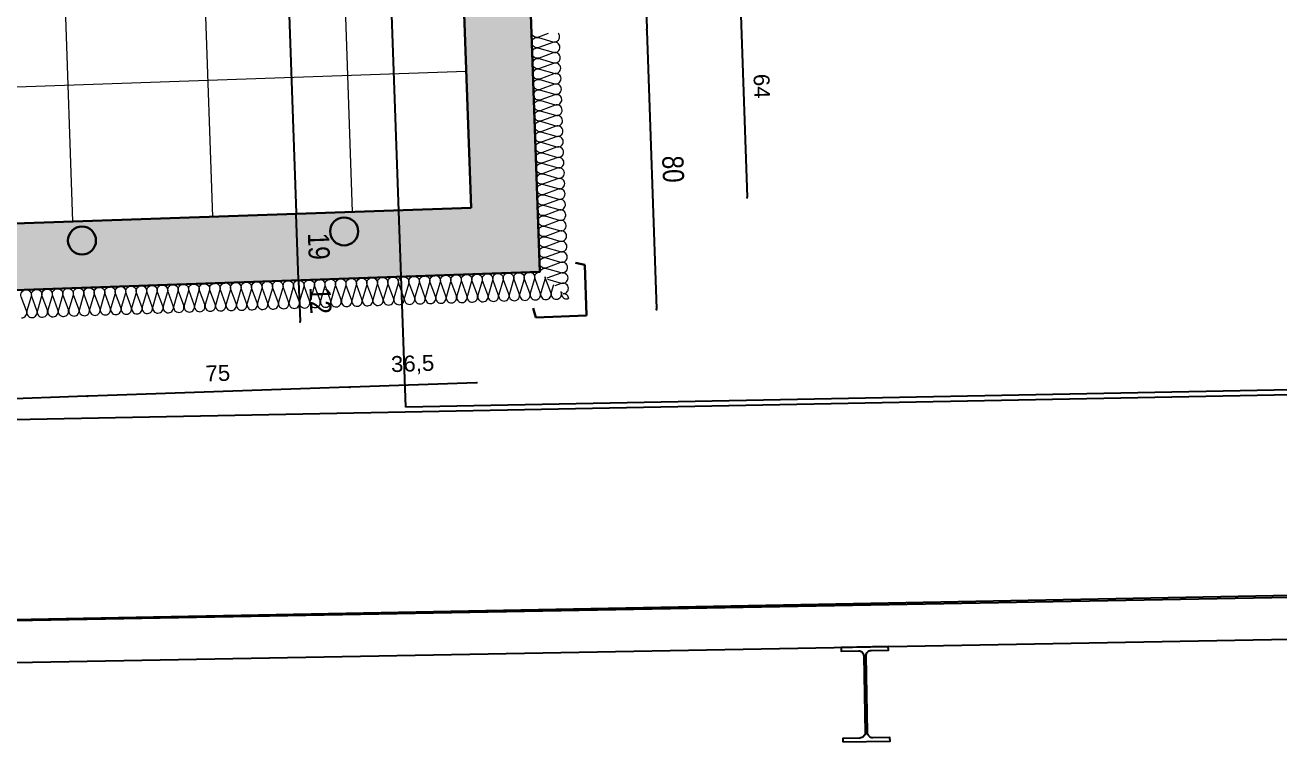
# Model space of a CAD drawing. Header units: millimetres. Extents: x 3476 to 38328, y 1439 to 26921.
# Drawn here: x 25219.1 to 25577.6, y 20658.4 to 20863.3 of the extents above; entities that cross this region are included whole.
import ezdxf

# ---------------------------------------------------------------- set-up
doc = ezdxf.new("R2010")
doc.units = ezdxf.units.MM
doc.header["$LTSCALE"] = 100
doc.header["$MEASUREMENT"] = 0
doc.header["$PDMODE"] = 3
doc.header["$PDSIZE"] = 10
doc.layers.get('0').update_dxf_attribs({"linetype": 'CONTINUOUS'})
doc.layers.get('DEFPOINTS').update_dxf_attribs({"linetype": 'CONTINUOUS'})
for name, color, linetype in [('--W-BETON-Z', 4, 'CONTINUOUS'), ('--W-KIEZEL-Z', 5, 'CONTINUOUS'), ('A-KOLOM', 7, 'CONTINUOUS'), ('A-MUUR', 7, 'CONTINUOUS')]:
    doc.layers.add(name, color=color, linetype=linetype)
for name, color, linetype, lineweight in [('Geen', 7, 'CONTINUOUS', 15), ('Maatlijnen', 250, 'CONTINUOUS', 5), ('Muren', 7, 'CONTINUOUS', 30), ('VORM vloeren', 8, 'CONTINUOUS', 5)]:
    doc.layers.add(name, color=color, linetype=linetype, lineweight=lineweight)
doc.styles.add('Arial Narrow', font='ARIALN.TTF')
doc.styles.add('Geneva', font='')
doc.styles.add('Helvetica', font='')
doc.styles.get('Geneva').set_extended_font_data('Geneva')
doc.styles.get('Helvetica').set_extended_font_data('Helvetica')
doc.dimstyles.new('Geen hulplijnen', dxfattribs={"dimtxt": 64.160207, "dimasz": 0.224482, "dimexe": 0.3, "dimexo": 0.2, "dimgap": 0.15, "dimtad": 1, "dimdec": 1, "dimzin": 11, "dimtxsty": 'Geneva', "dimblk": 'VW_SLASH', "dimcen": 0, "dimse1": 1, "dimse2": 1, "dimadec": 0, "dimazin": 0, "dimtfac": 0.8, "dimtdec": 1, "dimtix": 1, "dimtmove": 0, "dimatfit": 0, "dimldrblk": 'VW_FILLEDARROW', "dimfxl": 1, "dimfrac": 2, "dimtolj": 1, "dimtzin": 11, "dimarcsym": 0})

# ---------------------------------------------------------------- blocks, each defined once
blk = doc.blocks.new('Groep-196')
at = {"layer": 'Geen', "color": 173, "linetype": 'Continuous', "lineweight": 5, "flags": 128}
for points in [[(-672.95, -319.51, 0.511611), (-670.98, -320.93), (-666.92, -319.59, -0.511611), (-664.95, -321.01, -0.511611), (-666.92, -322.43), (-670.98, -321.09, 0.511611), (-672.95, -322.51, 0.511611), (-670.98, -323.93), (-666.92, -322.59, -0.511611), (-664.95, -324.01, -0.511611), (-666.92, -325.43), (-670.98, -324.09, 0.511611), (-672.95, -325.51, 0.511611), (-670.98, -326.93), (-666.92, -325.59, -0.511611), (-664.95, -327.01, -0.511611), (-666.92, -328.43), (-670.98, -327.09, 0.511611), (-672.95, -328.51, 0.511611), (-670.98, -329.93), (-666.92, -328.59, -0.511611), (-664.95, -330.01, -0.511611), (-666.92, -331.43), (-670.98, -330.09, 0.511611), (-672.95, -331.51, 0.511611), (-670.98, -332.93), (-666.92, -331.59, -0.511611), (-664.95, -333.01, -0.511611), (-666.92, -334.43), (-670.98, -333.09, 0.511611), (-672.95, -334.51, 0.511611), (-670.98, -335.93), (-666.92, -334.59, -0.511611), (-664.95, -336.01, -0.511611), (-666.92, -337.43), (-670.98, -336.09, 0.511611), (-672.95, -337.51, 0.511611), (-670.98, -338.93), (-666.92, -337.59, -0.511611), (-664.95, -339.01, -0.511611), (-666.92, -340.43), (-670.98, -339.09, 0.511611), (-672.95, -340.51, 0.511611), (-670.98, -341.93), (-666.92, -340.59, -0.511611), (-664.95, -342.01, -0.511611), (-666.92, -343.43), (-670.98, -342.09, 0.511611), (-672.95, -343.51, 0.511611), (-670.98, -344.93), (-666.92, -343.59, -0.511611), (-664.95, -345.01, -0.511611), (-666.92, -346.43), (-670.98, -345.09, 0.511611), (-672.95, -346.51, 0.511611), (-670.98, -347.93), (-666.92, -346.59, -0.511611), (-664.95, -348.01, -0.511611), (-666.92, -349.43), (-670.98, -348.09, 0.511611), (-672.95, -349.51, 0.511611), (-670.98, -350.93), (-666.92, -349.59, -0.511611), (-664.95, -351.01, -0.511611)], [(-664.95, -351.01, -0.511611), (-666.92, -352.43), (-670.98, -351.09, 0.511611), (-672.95, -352.51, 0.511611), (-670.98, -353.93), (-666.92, -352.59, -0.511611), (-664.95, -354.01, -0.511611), (-666.92, -355.43), (-670.98, -354.09, 0.511611), (-672.95, -355.51, 0.511611), (-670.98, -356.93), (-666.92, -355.59, -0.511611), (-664.95, -357.01, -0.511611), (-666.92, -358.43), (-670.98, -357.09, 0.511611), (-672.95, -358.51, 0.511611), (-670.98, -359.93), (-666.92, -358.59, -0.511611), (-664.95, -360.01, -0.511611), (-666.92, -361.43), (-670.98, -360.09, 0.511611), (-672.95, -361.51, 0.511611), (-670.98, -362.93), (-666.92, -361.59, -0.511611), (-664.95, -363.01, -0.511611), (-666.92, -364.43), (-670.98, -363.09, 0.511611), (-672.95, -364.51, 0.511611), (-670.98, -365.93), (-666.92, -364.59, -0.511611), (-664.95, -366.01, -0.511611), (-666.92, -367.43), (-670.98, -366.09, 0.511611), (-672.95, -367.51, 0.511611), (-670.98, -368.93), (-666.92, -367.59, -0.511611), (-664.95, -369.01, -0.511611), (-666.92, -370.43), (-670.98, -369.09, 0.511611), (-672.95, -370.51, 0.511611), (-670.98, -371.93), (-666.92, -370.59, -0.511611), (-664.95, -372.01, -0.511611), (-666.92, -373.43), (-670.98, -372.09, 0.511611), (-672.95, -373.51, 0.511611), (-670.98, -374.93), (-666.92, -373.59, -0.511611), (-664.95, -375.01, -0.511611), (-666.92, -376.43), (-670.98, -375.09, 0.511611), (-672.95, -376.51, 0.511611), (-670.98, -377.93), (-666.92, -376.59, -0.511611), (-664.95, -378.01, -0.511611), (-666.92, -379.43), (-670.98, -378.09, 0.511611), (-672.95, -379.51, 0.511611), (-670.98, -380.93), (-666.92, -379.59, -0.511611), (-664.95, -381.01, -0.511611), (-666.92, -382.43), (-670.98, -381.09, 0.511611), (-672.95, -382.51, 0.511611), (-670.98, -383.93), (-666.92, -382.59, -0.511611), (-664.95, -384.01, -0.511611), (-666.92, -385.43), (-670.98, -384.09, 0.511611), (-672.95, -385.51, 0.511611), (-670.98, -386.93), (-666.92, -385.59, -0.511611), (-664.95, -387.01, -0.511611), (-666.92, -388.43), (-670.98, -387.09, 0.511611), (-672.95, -388.51, 0.511611), (-670.98, -389.93), (-666.92, -388.59, -0.511611), (-664.95, -390.01, -0.511611), (-666.92, -391.43), (-670.98, -390.09, 0.511611), (-672.95, -391.51, 0.511611), (-670.98, -392.93), (-666.92, -391.59, -0.511611), (-664.95, -393.01, -0.511611), (-666.92, -394.43), (-670.98, -393.09, 0.511611), (-672.95, -394.51, 0.511611), (-670.98, -395.93), (-666.92, -394.59, -0.511611), (-664.95, -396.01, -0.511611), (-666.92, -397.43), (-670.98, -396.09, 0.511611), (-672.95, -397.51, 0.511611), (-670.98, -398.93), (-666.92, -397.59, -0.511611), (-664.95, -399.01, -0.511611), (-666.92, -400.43), (-670.98, -399.09, 0.511611), (-672.95, -400.51, 0.511611), (-670.98, -401.93), (-666.92, -400.59, -0.511611), (-664.95, -402.01, -0.511611), (-666.92, -403.43), (-670.98, -402.09, 0.511611), (-672.95, -403.51, 0.511611), (-670.98, -404.93), (-666.92, -403.59, -0.511611), (-664.95, -405.01, -0.511611), (-666.92, -406.43), (-670.98, -405.09, 0.511611), (-672.95, -406.51, 0.511611), (-670.98, -407.93), (-666.92, -406.59, -0.511611), (-664.95, -408.01, -0.511611), (-666.92, -409.43), (-670.98, -408.09, 0.511611), (-672.95, -409.51, 0.511611)], [(-672.95, -409.51, 0.511611), (-670.98, -410.93), (-666.92, -409.59, -0.511611), (-664.95, -411.01, -0.511611), (-666.92, -412.43), (-670.98, -411.09, 0.511611), (-672.95, -412.51, 0.511611), (-670.98, -413.93), (-666.92, -412.59, -0.511611), (-664.95, -414.01, -0.511611), (-666.92, -415.43), (-670.98, -414.09, 0.511611), (-672.95, -415.51, 0.511611), (-670.98, -416.93), (-666.92, -415.59, -0.511611), (-664.95, -417.01, -0.511611), (-666.92, -418.43), (-670.98, -417.09, 0.511611), (-672.95, -418.51, 0.511611), (-670.98, -419.93), (-666.92, -418.59, -0.511611), (-664.95, -420.01, -0.511611), (-666.92, -421.43), (-670.98, -420.09, 0.511611), (-672.95, -421.51, 0.511611), (-670.98, -422.93), (-666.92, -421.59, -0.511611), (-664.95, -423.01, -0.511611), (-666.92, -424.43), (-670.98, -423.09, 0.511611), (-672.95, -424.51, 0.511611), (-670.98, -425.93), (-666.92, -424.59, -0.511611), (-664.95, -426.01, -0.511611), (-666.92, -427.43), (-670.98, -426.09, 0.511611), (-672.95, -427.51, 0.511611), (-670.98, -428.93), (-666.92, -427.59, -0.511611), (-664.95, -429.01, -0.511611), (-666.92, -430.43), (-670.98, -429.09, 0.511611), (-672.95, -430.51, 0.511611), (-670.98, -431.93), (-666.92, -430.59, -0.511611), (-664.95, -432.01, -0.511611), (-666.92, -433.43), (-670.98, -432.09, 0.511611), (-672.95, -433.51, 0.511611), (-670.98, -434.93), (-666.92, -433.59, -0.511611), (-664.95, -435.01, -0.511611), (-666.92, -436.43), (-670.98, -435.09, 0.511611), (-672.95, -436.51, 0.511611), (-670.98, -437.93), (-666.92, -436.59, -0.511611), (-664.95, -438.01, -0.511611), (-666.92, -439.43), (-670.98, -438.09, 0.511611), (-672.95, -439.51, 0.511611), (-670.98, -440.93), (-666.92, -439.59, -0.511611), (-664.95, -441.01, -0.511611), (-666.92, -442.43), (-670.98, -441.09, 0.511611), (-672.95, -442.51, 0.511611), (-670.98, -443.93), (-666.92, -442.59, -0.511611), (-664.95, -444.01, -0.511611), (-666.92, -445.43), (-670.98, -444.09, 0.511611), (-672.95, -445.51, 0.511611), (-670.98, -446.93), (-666.92, -445.59, -0.511611), (-664.95, -447.01, -0.511611), (-666.92, -448.43), (-670.98, -447.09, 0.511611), (-672.95, -448.51, 0.511611), (-670.98, -449.93), (-666.92, -448.59, -0.511611), (-664.95, -450.01, -0.511611), (-666.92, -451.43), (-670.98, -450.09, 0.511611), (-672.95, -451.51, 0.511611), (-670.98, -452.93), (-666.92, -451.59, -0.511611), (-664.95, -453.01, -0.511611), (-666.92, -454.43), (-670.98, -453.09, 0.511611), (-672.95, -454.51, 0.511611), (-670.98, -455.93), (-666.92, -454.59, -0.511611), (-664.95, -456.01, -0.511611), (-666.92, -457.43), (-670.98, -456.09, 0.511611), (-672.95, -457.51, 0.511611), (-670.98, -458.93), (-666.92, -457.59, -0.511611), (-664.95, -459.01, -0.511611), (-666.92, -460.43), (-670.98, -459.09, 0.511611), (-672.95, -460.51, 0.511611), (-670.98, -461.93), (-666.92, -460.59, -0.511611), (-664.95, -462.01, -0.511611), (-666.92, -463.43), (-670.98, -462.09, 0.511611), (-672.95, -463.51, 0.511611), (-670.98, -464.93), (-666.92, -463.59, -0.511611), (-664.95, -465.01, -0.511611), (-666.92, -466.43), (-670.98, -465.09, 0.511611), (-672.95, -466.51, 0.511611), (-670.98, -467.93), (-666.92, -466.59, -0.511611), (-664.95, -468.01, -0.511611)], [(-666.45, -469.51, -0.080366), (-666.92, -469.43), (-670.98, -468.09, 0.511611), (-672.95, -469.51, 0.511611), (-670.98, -470.93), (-666.92, -469.59, -0.080366), (-666.45, -469.51, -0.080366)], [(-668.76, -471.82), (-670.98, -471.09, 0.511611), (-672.95, -472.51, 0.511611), (-670.98, -473.93), (-670.82, -473.88)], [(-671.02, -474.07, 0.511691), (-672.95, -475.47), (-672.95, -475.51, 0.073762), (-672.89, -475.94, 0.073762)]]:
    blk.add_lwpolyline(points, format="xyb", dxfattribs=at)
blk = doc.blocks.new('Groep-197')
at = {"layer": 'Geen', "color": 173, "linetype": 'Continuous', "lineweight": 5, "flags": 128}
for points in [[(-665.02, -468.07, -0.421926), (-664.03, -469.98), (-665.37, -474.04, 0.511611), (-663.95, -476.01, 0.511611), (-662.53, -474.04), (-663.87, -469.98, -0.511611), (-662.45, -468.01, -0.511611), (-661.03, -469.98), (-662.37, -474.04, 0.511611), (-660.95, -476.01, 0.511611), (-659.53, -474.04), (-660.87, -469.98, -0.511611), (-659.45, -468.01, -0.511611), (-658.03, -469.98), (-659.37, -474.04, 0.511611), (-657.95, -476.01, 0.511611), (-656.53, -474.04), (-657.87, -469.98, -0.511611), (-656.45, -468.01, -0.511611), (-655.03, -469.98), (-656.37, -474.04, 0.511611), (-654.95, -476.01, 0.511611), (-653.53, -474.04), (-654.87, -469.98, -0.511611), (-653.45, -468.01, -0.511611), (-652.03, -469.98), (-653.37, -474.04, 0.511611), (-651.95, -476.01, 0.511611), (-650.53, -474.04), (-651.87, -469.98, -0.511611), (-650.45, -468.01, -0.511611), (-649.03, -469.98), (-650.37, -474.04, 0.511611), (-648.95, -476.01, 0.511611), (-647.53, -474.04), (-648.87, -469.98, -0.511611), (-647.45, -468.01, -0.511611), (-646.03, -469.98), (-647.37, -474.04, 0.511611), (-645.95, -476.01, 0.511611), (-644.53, -474.04), (-645.87, -469.98, -0.511611), (-644.45, -468.01, -0.511611), (-643.03, -469.98), (-644.37, -474.04, 0.511611), (-642.95, -476.01, 0.511611), (-641.53, -474.04), (-642.87, -469.98, -0.511611), (-641.45, -468.01, -0.511611), (-640.03, -469.98), (-641.37, -474.04, 0.511611), (-639.95, -476.01, 0.511611), (-638.53, -474.04), (-639.87, -469.98, -0.511611), (-638.45, -468.01, -0.511611), (-637.03, -469.98), (-638.37, -474.04, 0.511611), (-636.95, -476.01, 0.511611), (-635.53, -474.04), (-636.87, -469.98, -0.511611), (-635.45, -468.01, -0.511611), (-634.03, -469.98), (-635.37, -474.04, 0.511611), (-633.95, -476.01, 0.511611), (-632.53, -474.04), (-633.87, -469.98, -0.511611), (-632.45, -468.01, -0.511611), (-631.03, -469.98), (-631.7, -472.01)], [(-631.7, -472.01), (-632.37, -474.04, 0.511611), (-630.95, -476.01, 0.511611), (-629.53, -474.04), (-630.87, -469.98, -0.511611), (-629.45, -468.01, -0.511611), (-628.03, -469.98), (-629.37, -474.04, 0.511611), (-627.95, -476.01, 0.511611), (-626.53, -474.04), (-627.87, -469.98, -0.511611), (-626.45, -468.01, -0.511611), (-625.03, -469.98), (-626.37, -474.04, 0.511611), (-624.95, -476.01, 0.511611), (-623.53, -474.04), (-624.87, -469.98, -0.511611), (-623.45, -468.01, -0.511611), (-622.03, -469.98), (-623.37, -474.04, 0.511611), (-621.95, -476.01, 0.511611), (-620.53, -474.04), (-621.87, -469.98, -0.511611), (-620.45, -468.01, -0.511611), (-619.03, -469.98), (-620.37, -474.04, 0.511611), (-618.95, -476.01, 0.511611), (-617.53, -474.04), (-618.87, -469.98, -0.511611), (-617.45, -468.01, -0.511611), (-616.03, -469.98), (-617.37, -474.04, 0.511611), (-615.95, -476.01, 0.511611), (-614.53, -474.04), (-615.87, -469.98, -0.511611), (-614.45, -468.01, -0.511611), (-613.03, -469.98), (-614.37, -474.04, 0.511611), (-612.95, -476.01, 0.511611), (-611.53, -474.04), (-612.87, -469.98, -0.511611), (-611.45, -468.01, -0.511611), (-610.03, -469.98), (-611.37, -474.04, 0.511611), (-609.95, -476.01, 0.511611), (-608.53, -474.04), (-609.87, -469.98, -0.511611), (-608.45, -468.01, -0.511611), (-607.03, -469.98), (-608.37, -474.04, 0.511611), (-606.95, -476.01, 0.511611), (-605.53, -474.04), (-606.87, -469.98, -0.511611), (-605.45, -468.01, -0.511611), (-604.03, -469.98), (-605.37, -474.04, 0.511611), (-603.95, -476.01, 0.511611), (-602.53, -474.04), (-603.87, -469.98, -0.511611), (-602.45, -468.01, -0.511611), (-601.03, -469.98), (-602.37, -474.04, 0.511611), (-600.95, -476.01, 0.511611), (-599.53, -474.04), (-600.87, -469.98, -0.511611), (-599.45, -468.01, -0.511611), (-598.03, -469.98), (-599.37, -474.04, 0.511611), (-597.95, -476.01, 0.184483), (-596.95, -475.63, 0.184483)], [(-596.95, -472.76), (-597.87, -469.98, -0.408642), (-596.95, -468.1, -0.408642)], [(-671.45, -474.51, 0.414214), (-669.95, -476.01, 0.511611), (-668.53, -474.04), (-669.14, -472.2)], [(-667.08, -470.14), (-668.37, -474.04, 0.511611), (-666.95, -476.01, 0.511611), (-665.53, -474.04), (-666.87, -469.98)], [(-672.95, -476.01, 0.414214), (-671.45, -474.51, 0.414214)]]:
    blk.add_lwpolyline(points, format="xyb", dxfattribs=at)
blk = doc.blocks.new('Groep-198')
at = {"layer": 'Geen', "color": 7}
for name in ['Groep-196', 'Groep-197']:
    blk.add_blockref(name, (0, 0), dxfattribs=at)
blk = doc.blocks.new('Groep-201')
at = {"layer": 'Geen', "color": 7}
blk.add_blockref('Groep-198', (0, 0), dxfattribs=at)
blk = doc.blocks.new('Groep-206')
at = {"layer": 'Geen', "color": 7}
blk.add_blockref('Groep-201', (0, 0), dxfattribs=at)
blk = doc.blocks.new('Groep-221')
at = {"layer": 'Geen', "linetype": 'Continuous', "lineweight": 30}
for p, q in [((-677.92, -466.38), (-675.29, -465.72)), ((-677.92, -480.9), (-677.92, -466.38)), ((-663.4, -480.9), (-662.74, -478.27)), ((-677.92, -480.9), (-663.4, -480.9))]:
    blk.add_line(p, q, dxfattribs=at)
blk = doc.blocks.new('VW_SLASH')
at = {"color": 0, "linetype": 'ByBlock', "lineweight": -2}
blk.add_line((0, 0), (-1, 0), dxfattribs=at)
at = {"color": 0, "linetype": 'ByBlock', "lineweight": 18}
blk.add_line((-0.5, -0.5), (0.5, 0.5), dxfattribs=at)
blk = doc.blocks.new('*D335')
at = {"layer": 'DEFPOINTS', "color": 0, "linetype": 'Continuous'}
for p in [(25277.4, 20987.43), (25296.63, 20809.34), (25302.69, 20809.55)]:
    blk.add_point(p, dxfattribs=at)
at = {"layer": 'Maatlijnen', "color": 0, "linetype": 'Continuous', "lineweight": -2}
blk.add_line((25290.4, 20987.66), (25296.62, 20809.56), dxfattribs=at)
at = {"layer": 'Maatlijnen', "color": 0, "linetype": 'Continuous', "lineweight": -2, "xscale": 0.224482421875, "yscale": 0.224482421875, "zscale": 0.2244824218751091}
for p, rotation in [((25290.39, 20987.89), 92.00000000000394), ((25296.63, 20809.34), 272.000000000004)]:
    blk.add_blockref('VW_SLASH', p, dxfattribs=dict(at, rotation=rotation))
at = {"layer": 'Maatlijnen', "color": 0, "linetype": 'Continuous', "insert": (25299.6, 20898.83), "char_height": 6.06, "attachment_point": 5, "rotation": 272, "style": 'Arial Narrow'}
blk.add_mtext('\\A1;179', dxfattribs=at)
blk = doc.blocks.new('VW_FILLEDARROW')
at = {"color": 0, "lineweight": -2}
blk.add_solid([(0, 0), (-0.6, -0.2), (-0.6, 0.2)], dxfattribs=at)
blk = doc.blocks.new('*D338')
at = {"layer": 'DEFPOINTS', "color": 0, "linetype": 'Continuous'}
for p in [(25296.63, 20809.34), (25308.62, 20809.76), (25274.3, 20789.55)]:
    blk.add_point(p, dxfattribs=at)
at = {"layer": 'Maatlijnen', "color": 0, "linetype": 'Continuous', "lineweight": -2}
blk.add_line((25297.28, 20790.58), (25296.63, 20809.12), dxfattribs=at)
at = {"layer": 'Maatlijnen', "color": 0, "linetype": 'Continuous', "lineweight": -2, "xscale": 0.224482421875, "yscale": 0.224482421875, "zscale": 0.2244824218751091}
for p, rotation in [((25296.63, 20809.34), 92.00000000000394), ((25297.29, 20790.35), 272.000000000004)]:
    blk.add_blockref('VW_SLASH', p, dxfattribs=dict(at, rotation=rotation))
at = {"layer": 'Maatlijnen', "color": 0, "linetype": 'Continuous', "insert": (25303.05, 20800.06), "char_height": 6.06, "attachment_point": 5, "rotation": 272, "style": 'Arial Narrow'}
blk.add_mtext('\\A1;19', dxfattribs=at)
blk = doc.blocks.new('*D339')
at = {"layer": 'DEFPOINTS', "color": 0, "linetype": 'Continuous'}
for p in [(25357.88, 20860.51), (25357.92, 20780.46), (25399.65, 20781.92)]:
    blk.add_point(p, dxfattribs=at)
at = {"layer": 'Maatlijnen', "color": 0, "linetype": 'Continuous', "lineweight": -2}
blk.add_line((25396.86, 20861.65), (25399.64, 20782.14), dxfattribs=at)
at = {"layer": 'Maatlijnen', "color": 0, "linetype": 'Continuous', "lineweight": -2, "xscale": 0.224482421875, "yscale": 0.224482421875, "zscale": 0.2244824218751091}
for p, rotation in [((25396.85, 20861.87), 92.00000000000394), ((25399.65, 20781.92), 272.000000000004)]:
    blk.add_blockref('VW_SLASH', p, dxfattribs=dict(at, rotation=rotation))
at = {"layer": 'Maatlijnen', "color": 0, "linetype": 'Continuous', "insert": (25404.34, 20822.11), "char_height": 6.06, "attachment_point": 5, "rotation": 272, "style": 'Arial Narrow'}
blk.add_mtext('\\A1;80', dxfattribs=at)
blk = doc.blocks.new('*D340')
at = {"layer": 'DEFPOINTS', "color": 0, "linetype": 'Continuous'}
for p in [(25352.69, 20980.4), (25356.88, 20860.47), (25396.85, 20861.87)]:
    blk.add_point(p, dxfattribs=at)
at = {"layer": 'Maatlijnen', "color": 0, "linetype": 'Continuous', "lineweight": -2}
blk.add_line((25392.67, 20981.57), (25396.85, 20862.09), dxfattribs=at)
at = {"layer": 'Maatlijnen', "color": 0, "linetype": 'Continuous', "lineweight": -2, "xscale": 0.224482421875, "yscale": 0.224482421875, "zscale": 0.2244824218751091}
for p, rotation in [((25392.67, 20981.8), 92.00000000000394), ((25396.85, 20861.87), 272.000000000004)]:
    blk.add_blockref('VW_SLASH', p, dxfattribs=dict(at, rotation=rotation))
at = {"layer": 'Maatlijnen', "color": 0, "linetype": 'Continuous', "insert": (25401.69, 20922.08), "char_height": 6.0605, "attachment_point": 5, "rotation": 272, "style": 'Arial Narrow'}
blk.add_mtext('\\A1;hoog bandraam: 120', dxfattribs=at)
blk = doc.blocks.new('*D342')
at = {"layer": 'DEFPOINTS', "color": 0, "linetype": 'Continuous'}
for p in [(25274.3, 20789.55), (25297.71, 20778.36), (25301.71, 20778.5)]:
    blk.add_point(p, dxfattribs=at)
at = {"layer": 'Maatlijnen', "color": 0, "linetype": 'Continuous', "lineweight": -2}
blk.add_line((25297.3, 20790.13), (25297.7, 20778.58), dxfattribs=at)
at = {"layer": 'Maatlijnen', "color": 0, "linetype": 'Continuous', "lineweight": -2, "xscale": 0.224482421875, "yscale": 0.224482421875, "zscale": 0.2244824218751091}
for p, rotation in [((25297.29, 20790.35), 92.00000000000394), ((25297.71, 20778.36), 272.000000000004)]:
    blk.add_blockref('VW_SLASH', p, dxfattribs=dict(at, rotation=rotation))
at = {"layer": 'Maatlijnen', "color": 0, "linetype": 'Continuous', "insert": (25303.54, 20784.57), "char_height": 6.06, "attachment_point": 5, "rotation": 272, "style": 'Arial Narrow'}
blk.add_mtext('\\A1;12', dxfattribs=at)
blk = doc.blocks.new('*D352')
at = {"layer": 'DEFPOINTS', "color": 0, "linetype": 'Continuous'}
for p in [(25160.4, 20799.08), (25235.5, 20797.7), (25161.96, 20754.56)]:
    blk.add_point(p, dxfattribs=at)
at = {"layer": 'Maatlijnen', "color": 0, "linetype": 'Continuous', "lineweight": -2}
blk.add_line((25236.69, 20757.17), (25162.18, 20754.57), dxfattribs=at)
at = {"layer": 'Maatlijnen', "color": 0, "linetype": 'Continuous', "lineweight": -2, "xscale": 0.224482421875, "yscale": 0.224482421875, "zscale": 0.2244824218751091}
for p, rotation in [((25236.91, 20757.18), 2.00000000000391), ((25161.96, 20754.56), 182.000000000004)]:
    blk.add_blockref('VW_SLASH', p, dxfattribs=dict(at, rotation=rotation))
at = {"layer": 'Maatlijnen', "color": 0, "linetype": 'Continuous', "lineweight": 5, "insert": (25199.25, 20761.14), "char_height": 4.555, "attachment_point": 5, "rotation": 2, "style": 'Helvetica'}
blk.add_mtext('\\A1;75', dxfattribs=at)
blk = doc.blocks.new('*D353')
at = {"layer": 'DEFPOINTS', "color": 0, "linetype": 'Continuous'}
for p in [(25310.31, 20804.31), (25235.5, 20797.7), (25236.91, 20757.18)]:
    blk.add_point(p, dxfattribs=at)
at = {"layer": 'Maatlijnen', "color": 0, "linetype": 'Continuous', "lineweight": -2}
blk.add_line((25311.64, 20759.78), (25237.14, 20757.18), dxfattribs=at)
at = {"layer": 'Maatlijnen', "color": 0, "linetype": 'Continuous', "lineweight": -2, "xscale": 0.224482421875, "yscale": 0.224482421875, "zscale": 0.2244824218751091}
for p, rotation in [((25311.87, 20759.79), 2.00000000000391), ((25236.91, 20757.18), 182.000000000004)]:
    blk.add_blockref('VW_SLASH', p, dxfattribs=dict(at, rotation=rotation))
at = {"layer": 'Maatlijnen', "color": 0, "linetype": 'Continuous', "lineweight": 5, "insert": (25274.2, 20763.76), "char_height": 4.555, "attachment_point": 5, "rotation": 2, "style": 'Helvetica'}
blk.add_mtext('\\A1;75', dxfattribs=at)
blk = doc.blocks.new('*D354')
at = {"layer": 'DEFPOINTS', "color": 0, "linetype": 'Continuous'}
for p in [(25346.6, 20811.09), (25310.31, 20804.31), (25311.87, 20759.79)]:
    blk.add_point(p, dxfattribs=at)
at = {"layer": 'Maatlijnen', "color": 0, "linetype": 'Continuous', "lineweight": -2}
blk.add_line((25348.12, 20761.06), (25312.09, 20759.8), dxfattribs=at)
at = {"layer": 'Maatlijnen', "color": 0, "linetype": 'Continuous', "lineweight": -2, "xscale": 0.224482421875, "yscale": 0.224482421875, "zscale": 0.2244824218751091}
for p, rotation in [((25311.87, 20759.79), 182.000000000004), ((25348.34, 20761.07), 2.00000000000391)]:
    blk.add_blockref('VW_SLASH', p, dxfattribs=dict(at, rotation=rotation))
at = {"layer": 'Maatlijnen', "color": 0, "linetype": 'Continuous', "lineweight": 5, "insert": (25329.9, 20766.14), "char_height": 4.555, "attachment_point": 5, "rotation": 2, "style": 'Helvetica'}
blk.add_mtext('\\A1;36,5', dxfattribs=at)
blk = doc.blocks.new('*D355')
at = {"layer": 'DEFPOINTS', "color": 0, "linetype": 'Continuous'}
for p in [(25318.54, 20873.76), (25425.54, 20813.84), (25346.6, 20811.09)]:
    blk.add_point(p, dxfattribs=at)
at = {"layer": 'Maatlijnen', "color": 0, "linetype": 'Continuous', "lineweight": -2}
blk.add_line((25423.33, 20877.2), (25425.53, 20814.07), dxfattribs=at)
at = {"layer": 'Maatlijnen', "color": 0, "linetype": 'Continuous', "lineweight": -2, "xscale": 0.224482421875, "yscale": 0.224482421875, "zscale": 0.2244824218751091}
for p, rotation in [((25423.32, 20877.42), 92.00000000000394), ((25425.54, 20813.84), 272.000000000004)]:
    blk.add_blockref('VW_SLASH', p, dxfattribs=dict(at, rotation=rotation))
at = {"layer": 'Maatlijnen', "color": 0, "linetype": 'Continuous', "lineweight": 5, "insert": (25429.7, 20845.82), "char_height": 4.555, "attachment_point": 5, "rotation": 272, "style": 'Helvetica'}
blk.add_mtext('\\A1;64', dxfattribs=at)

msp = doc.modelspace()

# ---------------------------------------------------------------- linework, layer by layer
at = {"layer": '--W-BETON-Z'}
msp.add_lwpolyline([(29561.62, 20836.26), (25327.94, 20754.08), (25315.33, 21111.65), (24715.15, 21097.13), (24708.43, 21280.44), (24554.11, 21281.79), (24554.04, 21340.29), (24553.78, 21354.8), (24528.55, 22766.66), (24588.54, 22767.56), (24578.99, 23264.62), (24517.84, 23263.5), (24506.17, 23916.48), (24565.89, 23917.58), (24561.42, 24178.27), (23569.39, 24796.22), (18030.99, 24693.86), (18059.55, 23135.63), (18065.16, 22643.33), (18021.97, 22642.57)], dxfattribs=at)
at = {"layer": '--W-KIEZEL-Z'}
msp.add_lwpolyline([(29560.89, 20775.46), (29559.08, 20835.44), (24716.24, 20740.63), (24705.89, 21279.62), (24554.6, 21278.12), (24562.57, 20681.07)], close=True, dxfattribs=at)
at = {"layer": 'A-KOLOM'}
msp.add_lwpolyline([(25452.88, 20658.38), (25466.38, 20658.63), (25466.36, 20659.64), (25461.44, 20659.55, -0.414214), (25459.92, 20661.03), (25459.51, 20682.98, -0.414214), (25460.99, 20684.51), (25465.91, 20684.6), (25465.89, 20685.62), (25452.39, 20685.37), (25452.41, 20684.35), (25457.33, 20684.44, -0.414214), (25458.85, 20682.97), (25459.26, 20661.02, -0.414214), (25457.78, 20659.49), (25452.87, 20659.4)], format="xyb", close=True, dxfattribs=at)
msp.add_lwpolyline([(25452.88, 20658.38), (25466.38, 20658.63), (25466.36, 20659.64), (25461.44, 20659.55, -0.414214), (25459.92, 20661.03), (25459.51, 20682.98, -0.414214), (25460.99, 20684.51), (25465.91, 20684.6), (25465.89, 20685.62), (25452.39, 20685.37), (25452.41, 20684.35), (25457.33, 20684.44, -0.414214), (25458.85, 20682.97), (25459.26, 20661.02, -0.414214), (25457.78, 20659.49), (25452.87, 20659.4)], format="xyb", close=True, dxfattribs=at)
at = {"layer": 'A-MUUR'}
for p, q in [((24562.57, 20681.07), (28759.86, 20757.99)), ((24550.79, 20668.85), (28748.09, 20745.78))]:
    msp.add_line(p, q, dxfattribs=at)
at = {"layer": 'Geen', "color": 251, "linetype": 'Continuous', "lineweight": 15}
msp.add_lwpolyline([(24679, 20787.77), (24667.91, 21105.58), (25335.5, 21128.89), (25346.6, 20811.09)], close=True, dxfattribs=at)
at = {"layer": 'Geen', "color": 30, "linetype": 'Continuous', "lineweight": 30}
for centre in [(25235.36, 20801.7), (25310.31, 20804.31)]:
    msp.add_circle(centre, 4, dxfattribs=at)
at = {"layer": 'Muren', "linetype": 'Continuous'}
for p, q in [((25353.82, 21148.54), (25366.25, 20792.76)), ((25335.5, 21128.89), (25346.6, 20811.09)), ((25346.6, 20811.09), (24872.39, 20794.53)), ((25366.25, 20792.76), (24892.04, 20776.2))]:
    msp.add_line(p, q, dxfattribs=at)
at = {"layer": 'Muren', "color": 255, "linetype": 'Continuous'}
for points in [[(25335.5, 21128.89, 1025.03), (25353.82, 21148.54, 1025.03), (25346.6, 20811.09, 1025.03), (25366.25, 20792.76, 1025.03)], [(25346.6, 20811.09, 1025.03), (25366.25, 20792.76, 1025.03), (24872.39, 20794.53, 1025.03), (24892.04, 20776.2, 1025.03)]]:
    msp.add_solid(points, dxfattribs=at)
at = {"layer": 'VORM vloeren', "color": 251, "linetype": 'Continuous', "lineweight": 15}
for p, q in [((25221.57, 21124.91), (25232.67, 20807.11)), ((25261.54, 21126.31), (25272.64, 20808.5)), ((25301.52, 21127.7), (25312.62, 20809.9)), ((25345.24, 20850.06), (24677.64, 20826.75))]:
    msp.add_line(p, q, dxfattribs=at)

# ---------------------------------------------------------------- block references
at = {"layer": 'Geen', "color": 7, "rotation": 92.00000000000394}
for name in ['Groep-206', 'Groep-221']:
    msp.add_blockref(name, (24875.32, 21440.97), dxfattribs=at)

# ---------------------------------------------------------------- dimensions: what is measured, and where the dimension line sits
at = {"layer": 'Maatlijnen', "linetype": 'Continuous'}
for base, p1, p2, override, picture, middle in [((25296.63, 20809.34, 1025.03), (25277.4, 20987.43, 1025.03), (25302.69, 20809.55, 1025.03), {"dimtxt": 6.060465, "dimgap": 3, "dimdec": 0, "dimpost": '<>', "dimtxsty": 'Arial Narrow', "dimtmove": 2}, '*D335', (25299.6, 20898.83, 1025.03)), ((25396.85, 20861.87, 1025.03), (25352.69, 20980.4, 1025.03), (25356.88, 20860.47, 1025.03), {"dimtxt": 6.060465, "dimgap": 3, "dimpost": 'hoog bandraam: <>', "dimtxsty": 'Arial Narrow', "dimtmove": 2}, '*D340', (25401.69, 20922.08, 1025.03)), ((25399.65, 20781.92, 1025.03), (25357.88, 20860.51, 1025.03), (25357.92, 20780.46, 1025.03), {"dimtxt": 6.060465, "dimgap": 3, "dimpost": '<>', "dimtxsty": 'Arial Narrow', "dimtmove": 2}, '*D339', (25404.34, 20822.11, 1025.03)), ((25296.63, 20809.34, 1025.03), (25274.3, 20789.55, 1025.03), (25308.62, 20809.76, 1025.03), {"dimtxt": 6.060465, "dimgap": 3, "dimdec": 0, "dimpost": '<>', "dimtxsty": 'Arial Narrow', "dimtmove": 2}, '*D338', (25303.05, 20800.06, 1025.03)), ((25297.71, 20778.36, 1025.03), (25274.3, 20789.55, 1025.03), (25301.71, 20778.5, 1025.03), {"dimtxt": 6.060465, "dimgap": 3, "dimdec": 0, "dimpost": '<>', "dimtxsty": 'Arial Narrow', "dimtmove": 2}, '*D342', (25303.54, 20784.57, 1025.03))]:
    dim = msp.add_linear_dim(base=base, p1=p1, p2=p2, angle=92, dimstyle='Geen hulplijnen', override=override, dxfattribs=at)
    dim.commit()
    dim.dimension.update_dxf_attribs({"geometry": picture, "text_midpoint": middle, "dimtype": 160})
at = {"layer": 'Maatlijnen', "color": 7, "linetype": 'Continuous', "lineweight": 5}
for base, p1, p2, angle, override, picture, middle in [((25425.54, 20813.84, 1025.03), (25318.54, 20873.76, 1025.03), (25346.6, 20811.09, 1025.03), 92, {"dimtxt": 4.555039, "dimgap": 3, "dimdec": 0, "dimpost": '<>', "dimtxsty": 'Helvetica', "dimtmove": 2}, '*D355', (25429.7, 20845.82, 1025.03)), ((25311.87, 20759.79, 1025.03), (25346.6, 20811.09, 1025.03), (25310.31, 20804.31, 1025.03), 182, {"dimtxt": 4.555039, "dimgap": 3, "dimpost": '<>', "dimtxsty": 'Helvetica', "dimtmove": 2}, '*D354', (25329.9, 20766.14, 1025.03)), ((25236.91, 20757.18, 1025.03), (25310.31, 20804.31, 1025.03), (25235.5, 20797.7, 1025.03), 182, {"dimtxt": 4.555039, "dimgap": 3, "dimpost": '<>', "dimtxsty": 'Helvetica', "dimtmove": 2}, '*D353', (25274.2, 20763.76, 1025.03)), ((25161.96, 20754.56, 1025.03), (25235.5, 20797.7, 1025.03), (25160.4, 20799.08, 1025.03), 182, {"dimtxt": 4.555039, "dimgap": 3, "dimpost": '<>', "dimtxsty": 'Helvetica', "dimtmove": 2}, '*D352', (25199.25, 20761.14, 1025.03))]:
    dim = msp.add_linear_dim(base=base, p1=p1, p2=p2, angle=angle, dimstyle='Geen hulplijnen', override=override, dxfattribs=at)
    dim.commit()
    dim.dimension.update_dxf_attribs({"geometry": picture, "text_midpoint": middle, "dimtype": 160})

doc.saveas('drawing.dxf')
